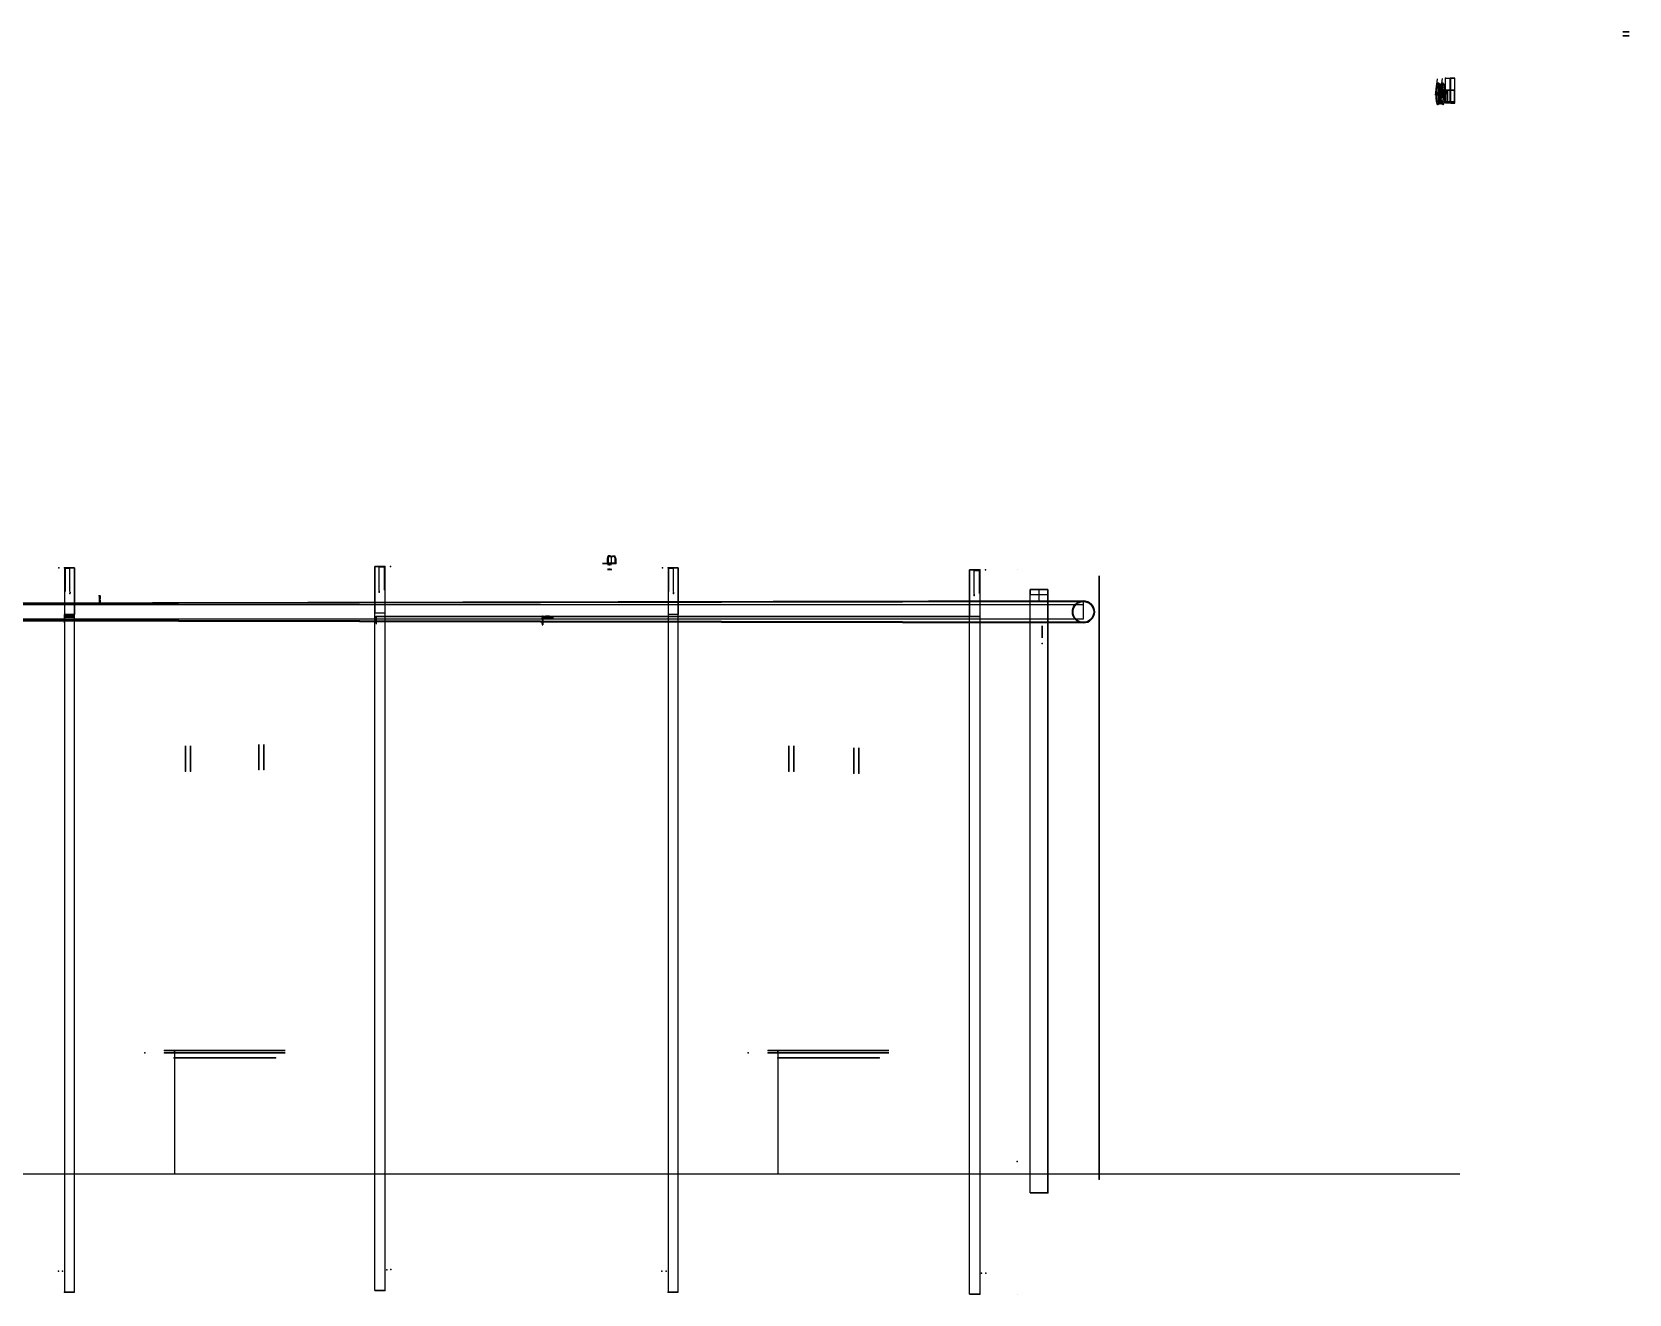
# Model space of a CAD drawing. Header units: centimetres. Extents: x -31 to 1304, y -67 to 571.
# Drawn here: x 497 to 1304, y -67 to 571 of the extents above; entities that cross this region are included whole.
import ezdxf

# ---------------------------------------------------------------- set-up
doc = ezdxf.new("R2010")
doc.units = ezdxf.units.CM
doc.header["$MEASUREMENT"] = 0
for name, color, linetype in [('Beam Flange Connector v4_Sketch1', 7, 'Continuous'), ('Beam Flange Connector v4_Sketch2', 7, 'Continuous'), ('Beam Flange Connector v4_Sketch3', 7, 'Continuous'), ('Beam Flange Connector v4_Sketch4', 7, 'Continuous'), ('Beam Flange Connector v4_Sketch5', 7, 'Continuous'), ('Camera Track v2_Sketch1', 7, 'Continuous'), ('End Post v2_Sketch1', 7, 'Continuous'), ('End Post v2_Sketch2', 7, 'Continuous'), ('End Post v2_Sketch3', 7, 'Continuous'), ('End Pulley Bearing v3_Sketch1', 7, 'Continuous'), ('End Pulley Bearing v3_Sketch2', 7, 'Continuous'), ('End Pulley System v3_Sketch1', 7, 'Continuous'), ('End Pulley v3_Sketch1', 7, 'Continuous'), ('End Pulley v3_Sketch2', 7, 'Continuous'), ('End Pulley v3_Sketch3', 7, 'Continuous'), ('End Pulley v3_Sketch4', 7, 'Continuous'), ('End Pulley v3_Sketch5', 7, 'Continuous'), ('End Pulley v3_Sketch6', 7, 'Continuous'), ('End Pulley v3_Sketch7', 7, 'Continuous'), ('End Pulley v3_Sketch8', 7, 'Continuous'), ('L-Bracket v2_Sketch1', 7, 'Continuous'), ('L-Bracket v2_Sketch2', 7, 'Continuous'), ('Main Assembley v25_Sketch10', 7, 'Continuous'), ('Main Assembley v25_Sketch11', 7, 'Continuous'), ('Main Assembley v25_Sketch8', 7, 'Continuous'), ('Non-motor pulley end post v4_Sketch1', 7, 'Continuous'), ('QR Code v3_Sketch1', 7, 'Continuous'), ('QR Code v3_Sketch2', 7, 'Continuous'), ('QR Code v3_Sketch3', 7, 'Continuous'), ('Steel Post v3_Sketch1', 7, 'Continuous'), ('Steel Post v3_Sketch2', 7, 'Continuous'), ('Steel Post v3_Sketch3', 7, 'Continuous'), ('Steel Post v3_Sketch4', 7, 'Continuous'), ('Steel Post v3_Sketch5', 7, 'Continuous'), ('Timing Belt v2_Sketch1', 7, 'Continuous'), ('Timing Belt v2_Sketch2', 7, 'Continuous'), ('Track Assembley v10_Sketch1', 7, 'Continuous'), ('Track Assembley v10_Sketch2', 7, 'Continuous'), ('Track Connector v1_Sketch1', 7, 'Continuous'), ('Track Connector v1_Sketch2', 7, 'Continuous'), ('Track Connector v1_Sketch3', 7, 'Continuous'), ('Track Connector v1_Sketch4', 7, 'Continuous'), ('Track Connector v1_Sketch5', 7, 'Continuous'), ('Track Connector v1_Sketch6', 7, 'Continuous'), ('Track Connector v1_Sketch7', 7, 'Continuous'), ('Wood Corner Bracket v1_Sketch1', 7, 'Continuous'), ('Wood Corner Bracket v1_Sketch2', 7, 'Continuous'), ('Wood Corner Bracket v1_Sketch3', 7, 'Continuous'), ('Wood Corner Bracket v1_Sketch4', 7, 'Continuous')]:
    doc.layers.add(name, color=color, linetype=linetype)

# ---------------------------------------------------------------- blocks, each defined once
blk = doc.blocks.new('L-Bracketv2')
at = {"layer": 'L-Bracket v2_Sketch1'}
for p, q in [((0, 0), (12.7, 0)), ((12.7, 0, 12.7), (0, 0, 12.7)), ((0, 0, 12.7), (0, 0)), ((12.7, 0), (12.7, 0, 12.7))]:
    blk.add_line(p, q, dxfattribs=at)
blk.add_point((0, 0), dxfattribs=at)
at = {"layer": 'L-Bracket v2_Sketch2'}
for p, q in [((0, 2.5, 12.7), (12.7, 2.5, 12.7)), ((12.7, 2.5), (0, 2.5)), ((0, 2.5), (0, 2.5, 12.7)), ((0, 2.5), (12.2, 2.5)), ((12.2, 2.5, 12.2), (0, 2.5, 12.2)), ((0, 2.5, 12.2), (0, 2.5)), ((12.2, 2.5), (12.2, 2.5, 12.2)), ((12.7, 2.5, 12.7), (12.7, 2.5))]:
    blk.add_line(p, q, dxfattribs=at)
blk.add_point((0, 2.5), dxfattribs=at)
blk = doc.blocks.new('SteelPostv3')
at = {"layer": 'Steel Post v3_Sketch1'}
for p, q in [((0, 0), (5.08, 0)), ((5.08, 0, 5.08), (0, 0, 5.08)), ((0, 0, 5.08), (0, 0)), ((5.08, 0), (5.08, 0, 5.08))]:
    blk.add_line(p, q, dxfattribs=at)
blk.add_point((0, 0), dxfattribs=at)
at = {"layer": 'Steel Post v3_Sketch2'}
for p, q in [((0, 365.76, 5.08), (5.08, 365.76, 5.08)), ((5.08, 365.76), (0, 365.76)), ((0, 365.76), (0, 365.76, 5.08)), ((5.08, 365.76, 2.54), (0, 365.76, 2.54)), ((4.99, 365.76, 4.99), (0.09, 365.76, 4.99)), ((0.09, 365.76, 4.99), (0.09, 365.76, 0.09)), ((0.09, 365.76, 0.09), (4.99, 365.76, 0.09)), ((4.99, 365.76, 4.99), (0.09, 365.76, 0.09)), ((0.09, 365.76, 4.99), (4.99, 365.76, 0.09)), ((4.99, 365.76, 0.09), (4.99, 365.76, 4.99)), ((5.08, 365.76, 5.08), (5.08, 365.76)), ((5.08, 365.76, 5.08), (5.08, 365.76, 2.54))]:
    blk.add_line(p, q, dxfattribs=at)
for p in [(-2.84, 365.76, -0.72), (0, 365.76), (2.54, 365.76, 2.54), (2.54, 365.76, 2.54)]:
    blk.add_point(p, dxfattribs=at)
at = {"layer": 'Steel Post v3_Sketch3'}
for p, q in [((5.08, 365.76, 5.08), (0, 365.76, 5.08)), ((0, 365.76, 5.08), (0, 0, 5.08)), ((5.08, 0, 5.08), (5.08, 365.76, 5.08)), ((5.08, 365.76, 5.08), (5.08, 342.31, 5.08)), ((5.08, 342.31, 5.08), (0, 342.3, 5.08)), ((0, 0, 5.08), (5.08, 0, 5.08))]:
    blk.add_line(p, q, dxfattribs=at)
blk.add_point((0, 0, 5.08), dxfattribs=at)
at = {"layer": 'Steel Post v3_Sketch4'}
blk.add_point((-3.1, 10.61, 21.57), dxfattribs=at)
at = {"layer": 'Steel Post v3_Sketch5'}
for p, q in [((2.75, 365.52, 10.22), (0.29, 365.52, 9.78)), ((0.29, 365.52, 9.78), (0.29, 353.82, 9.78)), ((2.75, 353.82, 10.22), (2.75, 365.52, 10.22)), ((2.67, 353.32, 10.71), (2.84, 353.32, 9.72))]:
    blk.add_line(p, q, dxfattribs=at)
for p in [(2.75, 352.82, 10.22), (2.84, 353.32, 9.72), (-0.98, 10.52, 9.56)]:
    blk.add_point(p, dxfattribs=at)
at = {"rotation": 90}
blk.add_blockref('L-Bracketv2', (63.57, 263.16, 25.45), dxfattribs=at)
blk = doc.blocks.new('CameraTrackv2')
at = {"layer": 'Camera Track v2_Sketch1'}
for p, q in [((0, 0), (3.66, 0)), ((3.66, 0, 3.17), (0, 0, 3.17)), ((0, 0, 3.17), (0, 0)), ((0, 0, 3.17), (0.34, 0, 3.17)), ((0, 0), (0, 0, 2.16)), ((0, 0), (1.83, 0)), ((0, 0, 2.16), (0.34, 0, 3.17)), ((0.34, 0, 3.17), (1.31, 0, 3.17)), ((0.34, 0, 3.17), (0.69, 0, 3.17)), ((0.35, 0, 0.35), (3.31, 0, 0.35)), ((0.35, 0, 0.35), (0.35, 0, 2.16)), ((0.57, 0, 2.83), (0.35, 0, 2.16)), ((0.96, 0, 2.83), (0.57, 0, 2.83)), ((0.96, 0, 2.69), (0.96, 0, 2.83)), ((1.31, 0, 2.69), (0.96, 0, 2.69)), ((1.31, 0, 3.17), (1.31, 0, 2.69)), ((1.83, 0), (1.83, 0, 4)), ((3.31, 0, 3.17), (2.35, 0, 3.17)), ((2.35, 0, 3.17), (2.35, 0, 2.69)), ((2.35, 0, 2.69), (2.7, 0, 2.69)), ((2.7, 0, 2.83), (3.09, 0, 2.83)), ((2.7, 0, 2.69), (2.7, 0, 2.83)), ((3.31, 0, 3.17), (2.97, 0, 3.17)), ((3.09, 0, 2.83), (3.31, 0, 2.16)), ((3.66, 0, 3.17), (3.31, 0, 3.17)), ((3.66, 0, 2.16), (3.31, 0, 3.17)), ((3.31, 0, 0.35), (3.31, 0, 2.16)), ((3.66, 0), (3.66, 0, 3.17)), ((3.66, 0), (3.66, 0, 2.16))]:
    blk.add_line(p, q, dxfattribs=at)
for p in [(0, 0), (0, 0, 2.16), (0.34, 0, 3.17), (0.35, 0, 0.35), (1, 0, 2.4), (1.31, 0, 3.17), (2.35, 0, 3.17), (3.31, 0, 3.17), (3.31, 0, 0.35), (3.66, 0, 2.16)]:
    blk.add_point(p, dxfattribs=at)
blk = doc.blocks.new('TrackConnectorv1')
at = {"layer": 'Track Connector v1_Sketch1'}
for p, q in [((0, 0, 2.16), (-0.35, 0, 2.16)), ((0, 0), (-0.35, 0)), ((-0.35, 0), (-0.35, 0, 2.16)), ((-0.35, 0), (-0.35, 0, -0.35)), ((0, 0, -0.35), (-0.35, 0, -0.35)), ((-0.35, 0, 2.16), (0.09, 0, 3.53)), ((0, 0), (3.66, 0)), ((3.66, 0, 3.17), (0, 0, 3.17)), ((0, 0, 3.17), (0, 0)), ((0, 0), (0, 0, 2.16)), ((0, 0, 3.17), (0.34, 0, 3.17)), ((0, 0, 2.16), (0.34, 0, 3.17)), ((0, 0), (0, 0, -0.35)), ((0, 0, -0.35), (3.66, 0, -0.35)), ((1.31, 0, 3.52), (0.09, 0, 3.53)), ((0.34, 0, 3.17), (1.31, 0, 3.17)), ((1.31, 0, 3.17), (1.31, 0, 2.83)), ((1.31, 0, 3.17), (1.31, 0, 3.52)), ((1.31, 0, 3.17), (1.31, 0, 3.52)), ((1.83, 0), (1.83, 0, 3.17)), ((2.35, 0, 3.17), (2.35, 0, 2.83)), ((2.35, 0, 3.17), (2.35, 0, 3.52)), ((2.35, 0, 3.52), (3.56, 0, 3.53)), ((3.66, 0, 2.16), (3.31, 0, 3.17)), ((4.01, 0, 2.16), (3.56, 0, 3.53)), ((3.66, 0), (3.66, 0, 3.17)), ((3.66, 0, 2.16), (4.01, 0, 2.16)), ((3.66, 0), (4.01, 0)), ((3.66, 0), (3.66, 0, -0.35)), ((3.66, 0, -0.35), (4.01, 0, -0.35)), ((4.01, 0, 2.16), (4.01, 0)), ((4.01, 0), (4.01, 0, -0.35))]:
    blk.add_line(p, q, dxfattribs=at)
for p in [(0, 0), (4.01, 0, -0.35)]:
    blk.add_point(p, dxfattribs=at)
at = {"layer": 'Track Connector v1_Sketch2'}
for p, q in [((-0.15, 0, -0.35), (-0.15, 10.16, -0.35)), ((-0.15, 10.16, -0.35), (3.81, 10.16, -0.35)), ((1.83, 10.16, -0.35), (1.83, 8.16, -0.35)), ((3.81, 10.16, -0.35), (3.81, 0, -0.35)), ((3.81, 0, -0.35), (-0.15, 0, -0.35))]:
    blk.add_line(p, q, dxfattribs=at)
at = {"layer": 'Track Connector v1_Sketch2', "extrusion": (0, 0, -1)}
blk.add_circle((-1.83, 7.71, 0.35), 0.45, dxfattribs=at)
at = {"layer": 'Track Connector v1_Sketch2'}
blk.add_point((0, 0, -0.35), dxfattribs=at)
at = {"layer": 'Track Connector v1_Sketch3'}
for p, q in [((-0.15, 0, -0.35), (-0.15, 10.16, -0.35)), ((-0.15, 10.16, -0.35), (3.81, 10.16, -0.35)), ((3.81, 10.16, -0.35), (3.81, 0, -0.35)), ((3.81, 0, -0.35), (-0.15, 0, -0.35)), ((1.83, 7.71, -0.35), (1.83, 7.26, -0.35)), ((1.83, 7.26, -0.35), (1.83, 5.26, -0.35))]:
    blk.add_line(p, q, dxfattribs=at)
at = {"layer": 'Track Connector v1_Sketch3', "extrusion": (0, 0, -1)}
for centre, radius in [((-1.83, 7.71, 0.35), 0.45), ((-1.83, 4.21, 0.35), 1.05)]:
    blk.add_circle(centre, radius, dxfattribs=at)
at = {"layer": 'Track Connector v1_Sketch3'}
blk.add_point((0, 0, -0.35), dxfattribs=at)
at = {"layer": 'Track Connector v1_Sketch4'}
for p, q in [((-0.15, 0, -0.35), (-0.15, 10.16, -0.35)), ((-0.15, 10.16, -0.35), (3.81, 10.16, -0.35)), ((3.81, 10.16, -0.35), (3.81, 0, -0.35)), ((3.81, 3, -0.35), (-0.6, 3, -0.35)), ((3.81, 0, -0.35), (-0.15, 0, -0.35)), ((1.83, 3, -0.35), (1.83, 3.16, -0.35)), ((1.83, 3.16, -0.35), (1.83, 3.11, -0.35))]:
    blk.add_line(p, q, dxfattribs=at)
at = {"layer": 'Track Connector v1_Sketch4', "extrusion": (0, 0, -1)}
for centre, radius in [((-1.83, 7.71, 0.35), 0.45), ((-1.83, 4.21, 0.35), 1.05), ((-1.83, 2.61, 0.35), 0.5)]:
    blk.add_circle(centre, radius, dxfattribs=at)
at = {"layer": 'Track Connector v1_Sketch4'}
blk.add_point((0, 0, -0.35), dxfattribs=at)
at = {"layer": 'Track Connector v1_Sketch5'}
blk.add_line((1.83, 4.21, -0.85), (1.84, 5.26, -0.85), dxfattribs=at)
at = {"layer": 'Track Connector v1_Sketch5', "extrusion": (0, 0, -1)}
blk.add_circle((-1.83, 4.21, 0.85), 1.05, dxfattribs=at)
at = {"layer": 'Track Connector v1_Sketch5'}
blk.add_point((0, 0, -0.85), dxfattribs=at)
at = {"layer": 'Track Connector v1_Sketch6'}
for p, q in [((1.82, 3.16, -0.85), (1.84, 5.26, -0.85)), ((1.83, 4.22, -0.85), (1.82, 3.24, -0.85)), ((1.83, 4.23, -2.85), (1.83, 4.21, -3.38)), ((1.83, 4.23, -1.35), (1.83, 4.22, -0.85))]:
    blk.add_line(p, q, dxfattribs=at)
for p in [(1.83, 4.73, -0.85), (1.83, 4.22, -0.85)]:
    blk.add_point(p, dxfattribs=at)
at = {"layer": 'Track Connector v1_Sketch7'}
for p, q in [((0.82, 3.22, -3.33), (0.83, 4.22, -3.38)), ((2.82, 3.7, -3.36), (0.82, 3.72, -3.36)), ((2.82, 3.2, -3.33), (0.82, 3.22, -3.33)), ((0.83, 4.22, -3.38), (2.83, 4.2, -3.38)), ((1.82, 3.21, -3.33), (1.83, 4.21, -3.38)), ((2.83, 4.2, -3.38), (2.82, 3.2, -3.33))]:
    blk.add_line(p, q, dxfattribs=at)
at = {"layer": 'Track Connector v1_Sketch7', "extrusion": (-0.000478123, -0.047152, -0.998888)}
blk.add_circle((1.79, -3.88, 3.18), 0.4, dxfattribs=at)
at = {"layer": 'Track Connector v1_Sketch7'}
blk.add_point((0, -0.15, -3.17), dxfattribs=at)
blk = doc.blocks.new('BeamFlangeConnectorv4')
at = {"layer": 'Beam Flange Connector v4_Sketch1'}
for p, q in [((-0.35, 0, -0.35), (-3.35, 0, -0.35)), ((-0.35, 0, 0.35), (-3.35, 0, 0.35)), ((-3.35, 0, -0.35), (-3.35, 0, 0.35)), ((-0.35, 0, -0.35), (-0.35, 0, 2.16)), ((-0.35, 0, 2.16), (0.09, 0, 3.52)), ((-0.35, 0, -0.35), (4.01, 0, -0.35)), ((0, 0), (3.66, 0)), ((3.66, 0, 3.17), (0, 0, 3.17)), ((0, 0, 3.17), (0, 0)), ((0, 0), (0, 0, 2.16)), ((0, 0, 3.17), (0.34, 0, 3.17)), ((0, 0, 2.16), (0.34, 0, 3.17)), ((0, 0), (0.35, 0)), ((0.09, 0, 3.52), (1.31, 0, 3.52)), ((0.17, 0, 2.67), (0.5, 0, 2.56)), ((0.34, 0, 3.17), (1.31, 0, 3.17)), ((1.31, 0, 3.52), (0.34, 0, 3.52)), ((0.35, 0), (0.35, 0, 0.35)), ((0.35, 0, 0.35), (0.35, 0, 2.1)), ((0.59, 0, 2.83), (0.35, 0, 2.1)), ((3.31, 0, 0.35), (0.35, 0, 0.35)), ((0.59, 0, 2.83), (0.96, 0, 2.83)), ((1.31, 0, 2.69), (0.96, 0, 2.69)), ((0.96, 0, 3.17), (0.96, 0, 2.83)), ((0.96, 0, 2.69), (0.96, 0, 2.83)), ((1.31, 0, 3.17), (1.31, 0, 2.69)), ((1.31, 0, 3.17), (1.31, 0, 3.52)), ((1.83, 0), (1.83, 0, 3.17)), ((2.35, 0, 2.69), (2.7, 0, 2.69)), ((2.35, 0, 3.17), (2.35, 0, 2.69)), ((2.35, 0, 3.17), (2.35, 0, 3.52)), ((2.35, 0, 3.52), (3.31, 0, 3.52)), ((3.57, 0, 3.52), (2.35, 0, 3.52)), ((3.06, 0, 2.83), (2.7, 0, 2.83)), ((2.7, 0, 2.69), (2.7, 0, 2.83)), ((3.06, 0, 2.83), (3.31, 0, 2.1)), ((3.31, 0, 0.35), (3.31, 0, 2.1)), ((3.66, 0, 2.16), (3.31, 0, 3.17)), ((4.01, 0, 2.16), (3.57, 0, 3.52)), ((3.66, 0), (3.66, 0, 3.17)), ((3.66, 0, 2.16), (4.01, 0, 2.16)), ((4.01, 0, -0.35), (4.01, 0, 2.16))]:
    blk.add_line(p, q, dxfattribs=at)
for p in [(0, 0), (0.35, 0, 0.35), (0.96, 0, 2.83), (2.7, 0, 2.83), (3.31, 0, 0.35), (4.01, 0, -0.35)]:
    blk.add_point(p, dxfattribs=at)
at = {"layer": 'Beam Flange Connector v4_Sketch2'}
for p, q in [((-3.35, 0, -0.35), (-3.35, 5.08, -0.35)), ((-3.35, 5.08, -0.35), (4.01, 5.08, -0.35)), ((4.01, 0, -0.35), (-3.35, 0, -0.35)), ((4.01, 2.54, -0.35), (3.01, 2.54, -0.35)), ((4.01, 5.08, -0.35), (4.01, 0, -0.35))]:
    blk.add_line(p, q, dxfattribs=at)
at = {"layer": 'Beam Flange Connector v4_Sketch2', "extrusion": (0, 0, -1)}
blk.add_circle((-1.96, 2.54, 0.35), 1.05, dxfattribs=at)
at = {"layer": 'Beam Flange Connector v4_Sketch2'}
blk.add_point((0, 0, -0.35), dxfattribs=at)
at = {"layer": 'Beam Flange Connector v4_Sketch3', "extrusion": (0, 0, -1)}
for radius in [1.05, 0.45]:
    blk.add_circle((-1.96, 2.54, 0.85), radius, dxfattribs=at)
at = {"layer": 'Beam Flange Connector v4_Sketch3'}
blk.add_point((0, 0, -0.85), dxfattribs=at)
at = {"layer": 'Beam Flange Connector v4_Sketch4'}
for p, q in [((-3.35, 0, -0.35), (-3.35, 5.08, -0.35)), ((-3.35, 5.08, -0.35), (4.01, 5.08, -0.35)), ((-3.35, 2.54, -0.35), (-2.45, 2.54, -0.35)), ((4.01, 0, -0.35), (-3.35, 0, -0.35)), ((4.01, 5.08, -0.35), (4.01, 0, -0.35))]:
    blk.add_line(p, q, dxfattribs=at)
at = {"layer": 'Beam Flange Connector v4_Sketch4', "extrusion": (0, 0, -1)}
for centre, radius in [((2, 2.54, 0.35), 0.45), ((-1.96, 2.54, 0.35), 1.05)]:
    blk.add_circle(centre, radius, dxfattribs=at)
at = {"layer": 'Beam Flange Connector v4_Sketch4'}
blk.add_point((0, 0, -0.35), dxfattribs=at)
at = {"layer": 'Beam Flange Connector v4_Sketch5'}
for p, q in [((-3.35, 0, 0.35), (-3.35, 5.08, 0.35)), ((-3.35, 2.54, 0.35), (-2.45, 2.54, 0.35))]:
    blk.add_line(p, q, dxfattribs=at)
blk.add_circle((-2, 2.54, 0.35), 0.45, dxfattribs=at)
blk.add_point((-1.85, 2.54, 0.35), dxfattribs=at)
blk = doc.blocks.new('TrackAssembleyv10')
at = {"layer": 'Track Assembley v10_Sketch1'}
for p, q in [((362.51, 76.69, 2.91), (361.62, 73.35, 2.91)), ((361.62, 73.35, 2.91), (656.03, -5.53, 2.91)), ((656.93, -2.19, 2.91), (362.51, 76.69, 2.91)), ((503.93, 35.27, 2.91), (504.8, 38.52, 2.91)), ((656.48, -3.86, 2.91), (509.27, 35.58, 2.91)), ((656.03, -5.53, 2.91), (656.93, -2.19, 2.91))]:
    blk.add_line(p, q, dxfattribs=at)
blk.add_point((0, 0, 2.91), dxfattribs=at)
at = {"layer": 'Track Assembley v10_Sketch2'}
for p, q in [((-226.44, 234.49, 2.92), (-227.34, 231.15, 2.92)), ((67.97, 155.61, 2.92), (-226.44, 234.49, 2.92)), ((-227.34, 231.15, 2.92), (67.08, 152.27, 2.92)), ((67.08, 152.27, 2.92), (67.97, 155.61, 2.92))]:
    blk.add_line(p, q, dxfattribs=at)
blk.add_point((0, 0, 2.92), dxfattribs=at)
at = {"extrusion": (-3.22296e-13, 4.46378e-13, -1), "rotation": 104.9999999999604}
for p in [(84.9, 193.05, -2.91), (-209.52, 114.16, -2.91)]:
    blk.add_blockref('BeamFlangeConnectorv4', p, dxfattribs=at)
at = {"extrusion": (2.22045e-16, -1, -1.85685e-13), "rotation": 269.9999999999951}
blk.add_blockref('CameraTrackv2', (-150.57, 3.29, -153.86), dxfattribs=at)
at = {"extrusion": (-0.087156, -0.996195, 8.36414e-14), "rotation": 270.000000000013}
blk.add_blockref('TrackConnectorv1', (152.65, 2.85, -170.42), dxfattribs=at)
at = {"extrusion": (-0.087156, -0.996195, -1.76748e-13), "rotation": 269.9999999999916}
blk.add_blockref('CameraTrackv2', (224.66, 13.29, -177.43), dxfattribs=at)
blk.add_blockref('TrackConnectorv1', (490, 100, 30))
at = {"extrusion": (1.09468e-13, 4.08604e-13, -1), "rotation": 104.9999999999604}
blk.add_blockref('CameraTrackv2', (-361.59, 73.26, -2.91), dxfattribs=at)
at = {"extrusion": (-3.23945e-13, 5.69978e-14, -1), "rotation": 100.0000000000273}
blk.add_blockref('BeamFlangeConnectorv4', (-448.35, 71.97, -2.17), dxfattribs=at)
blk = doc.blocks.new('EndPostv2')
at = {"layer": 'End Post v2_Sketch1'}
for p, q in [((4.45, 0, 4.45), (-4.45, 0, 4.45)), ((-4.45, 0, 4.45), (-4.45, 0, -4.45)), ((-4.45, 0, -4.45), (4.45, 0, -4.45)), ((4.45, 0, 4.45), (-4.45, 0, -4.45)), ((-4.45, 0, 4.45), (4.45, 0, -4.45)), ((4.45, 0, -4.45), (4.45, 0, 4.45))]:
    blk.add_line(p, q, dxfattribs=at)
blk.add_point((0, 0), dxfattribs=at)
blk.add_point((0, 0), dxfattribs=at)
at = {"layer": 'End Post v2_Sketch2'}
for p, q in [((4.45, 304.8, 4.45), (-4.45, 304.8, 4.45)), ((-4.45, 304.8, 4.45), (-4.45, 0, 4.45)), ((-4.45, 304.8, 4.45), (4.45, 304.8, 4.45)), ((4.45, 302.26, 4.45), (-4.45, 302.29, 4.45)), ((0, 299.03, 4.45), (-4.45, 299.03, 4.45)), ((0, 304.8, 4.45), (0, 299.03, 4.45)), ((4.45, 0, 4.45), (4.45, 304.8, 4.45)), ((4.45, 304.8, 4.45), (4.45, 302.26, 4.45)), ((-4.45, 0, 4.45), (4.45, 0, 4.45))]:
    blk.add_line(p, q, dxfattribs=at)
blk.add_point((0, 0, 4.45), dxfattribs=at)
at = {"layer": 'End Post v2_Sketch3'}
for p, q in [((-4.45, 0, 4.45), (-4.45, 304.8, 4.45)), ((-4.45, 304.8, 4.45), (-4.45, 304.8, -4.45)), ((-4.45, 304.8, -4.45), (-4.45, 0, -4.45)), ((-4.45, 299.03, 4.45), (-4.45, 299.06, -4.45)), ((-4.45, 0, -4.45), (-4.45, 0, 4.45))]:
    blk.add_line(p, q, dxfattribs=at)
for p in [(-4.45, 299.06, -4.45), (-4.45, 299.03, 4.45), (-4.45, 299.03, 4.45), (-4.45, 0)]:
    blk.add_point(p, dxfattribs=at)
blk = doc.blocks.new('WoodCornerBracketv1')
at = {"layer": 'Wood Corner Bracket v1_Sketch1'}
for p, q in [((0, 0), (3.7, 0)), ((3.7, 0, 7.6), (0, 0, 7.6)), ((0, 0, 7.6), (0, 0)), ((3.7, 0), (3.7, 0, 7.6))]:
    blk.add_line(p, q, dxfattribs=at)
blk.add_point((0, 0), dxfattribs=at)
at = {"layer": 'Wood Corner Bracket v1_Sketch2'}
for p, q in [((0, 0), (0, 6.1)), ((0, 6.1), (3.7, 6.1)), ((3.55, 5.95), (0, 5.95)), ((0, 5.95), (0, 0)), ((3.7, 0), (0, 0)), ((0, 0), (3.55, 0)), ((3.55, 0), (3.55, 5.95)), ((3.7, 6.1), (3.7, 0))]:
    blk.add_line(p, q, dxfattribs=at)
blk.add_point((0, 0), dxfattribs=at)
at = {"layer": 'Wood Corner Bracket v1_Sketch3'}
for p, q in [((3.55, 0, 7.6), (3.55, 5.95, 7.6)), ((3.55, 5.95, 7.6), (3.55, 5.95)), ((3.55, 5.95), (3.55, 0)), ((3.55, 0, 7.6), (3.55, 2, 7.6)), ((3.55, 2, 7.6), (3.55, 2, 5.1)), ((3.55, 0), (3.55, 2)), ((3.55, 2), (3.55, 2, 1)), ((3.55, 2, 5.1), (3.55, 0, 4)), ((3.55, 0, 1.8), (3.55, 2, 1)), ((3.55, 0), (3.55, 0, 7.6)), ((3.55, 0, 5), (3.55, 0, 4)), ((3.55, 0, 1), (3.55, 0, 1.8)), ((3.55, 0, 1.8), (3.55, 0, 4))]:
    blk.add_line(p, q, dxfattribs=at)
blk.add_point((3.55, 0), dxfattribs=at)
at = {"layer": 'Wood Corner Bracket v1_Sketch4'}
for p, q in [((3.55, 5.95, 7.6), (0, 5.95, 7.6)), ((0, 5.95, 7.6), (0, 5.95)), ((0, 5.95), (3.55, 5.95)), ((0, 5.95, 7.6), (0, 5.95, 5.1)), ((0, 5.95, 5.1), (2.05, 5.95, 5.1)), ((0, 5.95, 5.1), (2.05, 5.95, 4.1)), ((0, 5.95), (2.05, 5.95)), ((0, 5.95), (0, 5.95, 1)), ((2.05, 5.95, 1.8), (0, 5.95, 1)), ((2.05, 5.95, 5.1), (2.05, 5.95, 4.1)), ((2.05, 5.95), (2.05, 5.95, 1.8)), ((2.05, 5.95, 1.8), (2.05, 5.95, 4.1)), ((3.55, 5.95), (3.55, 5.95, 7.6)), ((3.7, 0, 4), (3.7, 2.05, 4))]:
    blk.add_line(p, q, dxfattribs=at)
for p in [(0, 5.95), (3.7, 0, 4)]:
    blk.add_point(p, dxfattribs=at)
blk = doc.blocks.new('EndPulleyBearingv3')
at = {"layer": 'End Pulley Bearing v3_Sketch1', "extrusion": (0, 1, 0)}
blk.add_circle((0, 0), 1.6, dxfattribs=at)
at = {"layer": 'End Pulley Bearing v3_Sketch1'}
blk.add_point((0, 0), dxfattribs=at)
at = {"layer": 'End Pulley Bearing v3_Sketch2', "extrusion": (0, 1, 0)}
for radius in [1.6, 0.45]:
    blk.add_circle((0, 0, 2), radius, dxfattribs=at)
at = {"layer": 'End Pulley Bearing v3_Sketch2'}
blk.add_point((0, 2), dxfattribs=at)
blk = doc.blocks.new('EndPulleyv3')
at = {"layer": 'End Pulley v3_Sketch1', "extrusion": (0, 1, 0)}
blk.add_circle((0, 0), 5.55, dxfattribs=at)
at = {"layer": 'End Pulley v3_Sketch1'}
blk.add_point((0, 0), dxfattribs=at)
at = {"layer": 'End Pulley v3_Sketch2', "extrusion": (0, 1, 0)}
for radius in [5.55, 5.2]:
    blk.add_circle((0, 0, 2.5), radius, dxfattribs=at)
at = {"layer": 'End Pulley v3_Sketch2'}
blk.add_point((0, 2.5), dxfattribs=at)
at = {"layer": 'End Pulley v3_Sketch3', "extrusion": (0, -1, 0)}
for radius in [5.55, 5.2]:
    blk.add_circle((0, 0), radius, dxfattribs=at)
at = {"layer": 'End Pulley v3_Sketch3'}
blk.add_point((0, 0), dxfattribs=at)
at = {"layer": 'End Pulley v3_Sketch4'}
for p, q in [((7.78, 2.5, -1.01), (1.01, 2.5, 7.78)), ((7.57, 0, -0.73), (1.22, 0, 7.51)), ((4.4, 2.5, 3.39), (4.4, 0, 3.39))]:
    blk.add_line(p, q, dxfattribs=at)
blk.add_point((4.4, 0.83, 3.39), dxfattribs=at)
at = {"layer": 'End Pulley v3_Sketch5'}
for p in [(0, 0), (4.4, 0, 3.39), (4.4, 0, 3.39)]:
    blk.add_point(p, dxfattribs=at)
at = {"layer": 'End Pulley v3_Sketch6'}
for p, q in [((4.4, 2.5, 3.39), (-4.4, 2.5, -3.39)), ((4.24, 0.2, 3.27), (4.24, 2.3, 3.27)), ((4.24, 2.3, 3.27), (4.4, 2.3, 3.39)), ((4.4, 0.2, 3.39), (4.24, 0.2, 3.27)), ((4.4, 0, 3.39), (4.4, 2.5, 3.39)), ((4.4, 1.25, 3.39), (4.4, 2.3, 3.39)), ((4.4, 1.25, 3.39), (4.4, 2.3, 3.39)), ((4.4, 2.3, 3.39), (4.4, 0.2, 3.39)), ((4.4, 1.25, 3.39), (4.4, 2.2, 3.39)), ((4.4, 1.25, 3.39), (4.4, 0.2, 3.39)), ((4.4, 1.25, 3.39), (4.4, 0.2, 3.39))]:
    blk.add_line(p, q, dxfattribs=at)
for p in [(4.4, 2.3, 3.39), (4.4, 0.2, 3.39), (4.4, 0, 3.39)]:
    blk.add_point(p, dxfattribs=at)
at = {"layer": 'End Pulley v3_Sketch7', "extrusion": (0, 1, 0)}
for radius in [5.2, 2.3, 1.6]:
    blk.add_circle((0, 0, 1.75), radius, dxfattribs=at)
at = {"layer": 'End Pulley v3_Sketch7'}
blk.add_point((0, 1.75), dxfattribs=at)
at = {"layer": 'End Pulley v3_Sketch8', "extrusion": (0, -1, 0)}
for radius in [5.2, 2.3]:
    blk.add_circle((0, 0, -0.75), radius, dxfattribs=at)
at = {"layer": 'End Pulley v3_Sketch8'}
blk.add_point((0, 0.75), dxfattribs=at)
at = {"extrusion": (-1.85617e-14, 1, -6.7007e-16)}
blk.add_blockref('EndPulleyBearingv3', (-1027.95, 29.23, 277.62), dxfattribs=at)
blk = doc.blocks.new('EndPulleySystemv3')
at = {"layer": 'End Pulley System v3_Sketch1'}
for p, q in [((14.19, 8.83, 4.79), (13.4, 6.83, 4.93)), ((16.36, 8.83, 4.41), (14.19, 8.83, 4.79)), ((17.44, 6.83, 4.22), (16.36, 8.83, 4.41)), ((13.4, 6.83, 4.93), (12.42, 6.83, 5.1)), ((12.42, 6.83, 5.1), (12.42, 2.73, 5.1)), ((12.42, 2.73, 5.1), (19.9, 2.73, 3.78)), ((19.9, 6.83, 3.78), (17.44, 6.83, 4.22)), ((19.9, 2.73, 3.78), (19.9, 6.83, 3.78))]:
    blk.add_line(p, q, dxfattribs=at)
at = {"layer": 'End Pulley System v3_Sketch1', "extrusion": (0.173648, 7.48132e-14, 0.984808)}
blk.add_circle((7, -14, 7.18), 1, dxfattribs=at)
at = {"layer": 'End Pulley System v3_Sketch1'}
blk.add_point((1.25, 0, 7.07), dxfattribs=at)
at = {"extrusion": (-1.30972e-16, -1, -6.38378e-16)}
blk.add_blockref('L-Bracketv2', (1023.26, 33.68, -285.55), dxfattribs=at)
at = {"extrusion": (-1.85617e-14, 1, -6.7007e-16)}
blk.add_blockref('EndPulleyv3', (-1027.95, 28.98, 277.62), dxfattribs=at)
at = {"extrusion": (-1, -5.10182e-15, 2.93824e-13), "rotation": 270}
blk.add_blockref('WoodCornerBracketv1', (-279.45, 36.93, -1030.61), dxfattribs=at)
blk = doc.blocks.new('Non-motorpulleyendpostv4')
at = {"layer": 'Non-motor pulley end post v4_Sketch1'}
for p, q in [((4.45, 304.8, 4.45), (-4.45, 304.8, 4.45)), ((-4.45, 304.8, 4.45), (-4.45, 0, 4.45)), ((0, 304.8, 4.45), (0, 281.75, 4.45)), ((4.45, 0, 4.45), (4.45, 304.8, 4.45)), ((-4.45, 0, 4.45), (4.45, 0, 4.45))]:
    blk.add_line(p, q, dxfattribs=at)
blk.add_point((0, 0, 4.45), dxfattribs=at)
at = {"extrusion": (0.173648, -7.30908e-14, -0.984808), "rotation": 269.9999999999752}
blk.add_blockref('EndPulleySystemv3', (270.62, 1033.14, 141.13), dxfattribs=at)
at = {"extrusion": (-1, 0, 2.94001e-13), "rotation": 90}
blk.add_blockref('EndPostv2', (7, 34.93, -1040.4), dxfattribs=at)
blk = doc.blocks.new('TimingBeltv2')
at = {"layer": 'Timing Belt v2_Sketch1'}
for p, q in [((0, 0), (0, 0, 7)), ((0, 0, 7), (1048.5, 0, 7)), ((1048.5, 0), (0, 0)), ((1048.5, 0, -2.05), (0, 0)), ((0, 0), (1048.5, 0, -2.05)), ((1048.5, 0, 9.05), (0, 0, 7)), ((1048.5, 0, 7), (1048.5, 0)), ((1048.5, 0, 3.5), (1048.5, 0, -2.05))]:
    blk.add_line(p, q, dxfattribs=at)
at = {"layer": 'Timing Belt v2_Sketch1', "extrusion": (0, 1, 0)}
for centre, radius in [((0, 3.5), 3.5), ((-1048.5, 3.5), 5.55)]:
    blk.add_circle(centre, radius, dxfattribs=at)
at = {"layer": 'Timing Belt v2_Sketch1'}
blk.add_point((0, 0), dxfattribs=at)
at = {"layer": 'Timing Belt v2_Sketch2'}
for p, q in [((0, 1.12, 7), (1048.5, 1.12, 9.05)), ((1048.5, 1.12, -2.05), (0, 1.12)), ((0, 1.12), (0, 1.12, 0.31)), ((0, 1.12, 7), (0, 1.12, 6.69)), ((1048.5, 1.12, 8.74), (0, 1.12, 6.69)), ((0, 1.12, 0.31), (1048.5, 1.12, -1.74)), ((1048.5, 1.12, -2.05), (1048.5, 1.12, -1.74)), ((1048.5, 1.12, 9.05), (1048.5, 1.12, 8.74))]:
    blk.add_line(p, q, dxfattribs=at)
at = {"layer": 'Timing Belt v2_Sketch2', "extrusion": (0, 1, 0)}
for centre, radius in [((0, 3.5, 1.12), 3.19), ((-1048.5, 3.5, 1.12), 5.24)]:
    blk.add_circle(centre, radius, dxfattribs=at)
for centre, radius, start, end in [((0, 3.5, 1.12), 3.5, 270, 90), ((-1048.5, 3.5, 1.12), 5.55, 90, 270)]:
    blk.add_arc(centre, radius, start, end, dxfattribs=at)
at = {"layer": 'Timing Belt v2_Sketch2'}
blk.add_point((0, 1.12), dxfattribs=at)
blk = doc.blocks.new('QRCodev3')
at = {"layer": 'QR Code v3_Sketch1'}
for p, q in [((0, 0), (91.44, 0)), ((91.44, 0, 60.96), (0, 0, 60.96)), ((0, 0, 60.96), (0, 0)), ((91.44, 0), (91.44, 0, 60.96))]:
    blk.add_line(p, q, dxfattribs=at)
blk.add_point((0, 0), dxfattribs=at)
at = {"layer": 'QR Code v3_Sketch2'}
for p, q in [((0, 1.27, 60.96), (91.44, 1.27, 60.96)), ((91.44, 1.27), (0, 1.27)), ((0, 1.27), (0, 1.27, 60.96)), ((0, 1.27, 30.48), (91.44, 1.27, 30.48)), ((4.91, 3.81, 13.75), (4.91, 3.81, 47.21)), ((77.69, 3.81, 4.91), (13.75, 3.81, 4.91)), ((77.69, 3.81, 56.05), (13.75, 3.81, 56.05)), ((45.72, 1.27), (45.72, 1.27, 60.96)), ((86.53, 3.81, 47.21), (86.53, 3.81, 13.75)), ((91.44, 1.27, 60.96), (91.44, 1.27))]:
    blk.add_line(p, q, dxfattribs=at)
at = {"layer": 'QR Code v3_Sketch2', "extrusion": (0, 1, 0)}
for centre, start, end in [((-13.75, 13.75, 3.81), 270, 0), ((-13.75, 47.21, 3.81), 0, 90), ((-77.69, 13.75, 3.81), 180, 270), ((-77.69, 47.21, 3.81), 90, 180)]:
    blk.add_arc(centre, 8.84, start, end, dxfattribs=at)
at = {"layer": 'QR Code v3_Sketch2'}
for p in [(0, 1.27), (4.91, 3.81, 47.21), (4.91, 3.81, 13.75), (12.5, 1.27, -10), (13.75, 3.81, 56.05), (13.75, 3.81, 4.91), (13.75, 3.81, 47.21), (20, 1.27, 5), (20, 1.27, 55.96), (71.44, 1.27, 55.96), (71.44, 1.27, 5), (77.69, 3.81, 4.91), (77.69, 3.81, 56.05), (86.53, 3.81, 13.75), (86.53, 3.81, 47.21)]:
    blk.add_point(p, dxfattribs=at)
at = {"layer": 'QR Code v3_Sketch3'}
blk.add_line((20, 1.27, 5), (20, 62.23, 5), dxfattribs=at)
for p in [(20, 1.27, 5), (45.72, 0.64, 5)]:
    blk.add_point(p, dxfattribs=at)

msp = doc.modelspace()

# ---------------------------------------------------------------- linework, layer by layer
at = {"layer": 'Main Assembley v25_Sketch10'}
for p, q in [((670.8, 275.35, 32.02), (975.6, 275.35, 32.02)), ((975.6, 275.35, 28.56), (670.8, 275.35, 28.56)), ((670.8, 275.35, 28.56), (670.8, 275.35, 32.02)), ((975.6, 275.35, 32.02), (975.6, 275.35, 28.56))]:
    msp.add_line(p, q, dxfattribs=at)
at = {"layer": 'Main Assembley v25_Sketch11'}
msp.add_line((-1.11, -6.25, 12.04), (1218.09, -6.25, 12.04), dxfattribs=at)
at = {"layer": 'Main Assembley v25_Sketch8'}
for p, q in [((994.49, 298.81, 23.23), (994.49, 298.81, 28.31)), ((994.49, -66.95, 28.31), (994.49, -66.95, 23.23))]:
    msp.add_line(p, q, dxfattribs=at)
msp.add_point((994.49, 0), dxfattribs=at)

# ---------------------------------------------------------------- block references
at = {"extrusion": (-1, 0, 2.94001e-13), "rotation": 90}
msp.add_blockref('Non-motorpulleyendpostv4', (8.9, 34.93, -1040.4), dxfattribs=at)
at = {"extrusion": (4.8103e-16, 1, -4.2306e-13), "rotation": 194.9999999999968}
msp.add_blockref('TrackAssembleyv10', (-340.49, 196.47, 272.44), dxfattribs=at)
for p in [(513.38, -65.95, 21.65), (818.18, -65.95, 22.67)]:
    msp.add_blockref('SteelPostv3', p)
at = {"extrusion": (5.72875e-13, -4.16334e-17, -1)}
msp.add_blockref('SteelPostv3', (-675.12, -65.15, -44.79), dxfattribs=at)
at = {"extrusion": (-1.23976e-12, 3.12959e-40, -1)}
msp.add_blockref('SteelPostv3', (-975.59, -66.95, -42.55), dxfattribs=at)
at = {"extrusion": (1.87387e-14, -1, 3.40142e-16)}
msp.add_blockref('TimingBeltv2', (-20.55, 29.67, -281.12), dxfattribs=at)
at = {"extrusion": (1, -2.50463e-26, -1.19585e-13), "rotation": 89.99999999998795}
for p in [(56.13, -15.24, 563.88), (56.13, -15.24, 868.68)]:
    msp.add_blockref('QRCodev3', p, dxfattribs=at)

doc.saveas('drawing.dxf')
